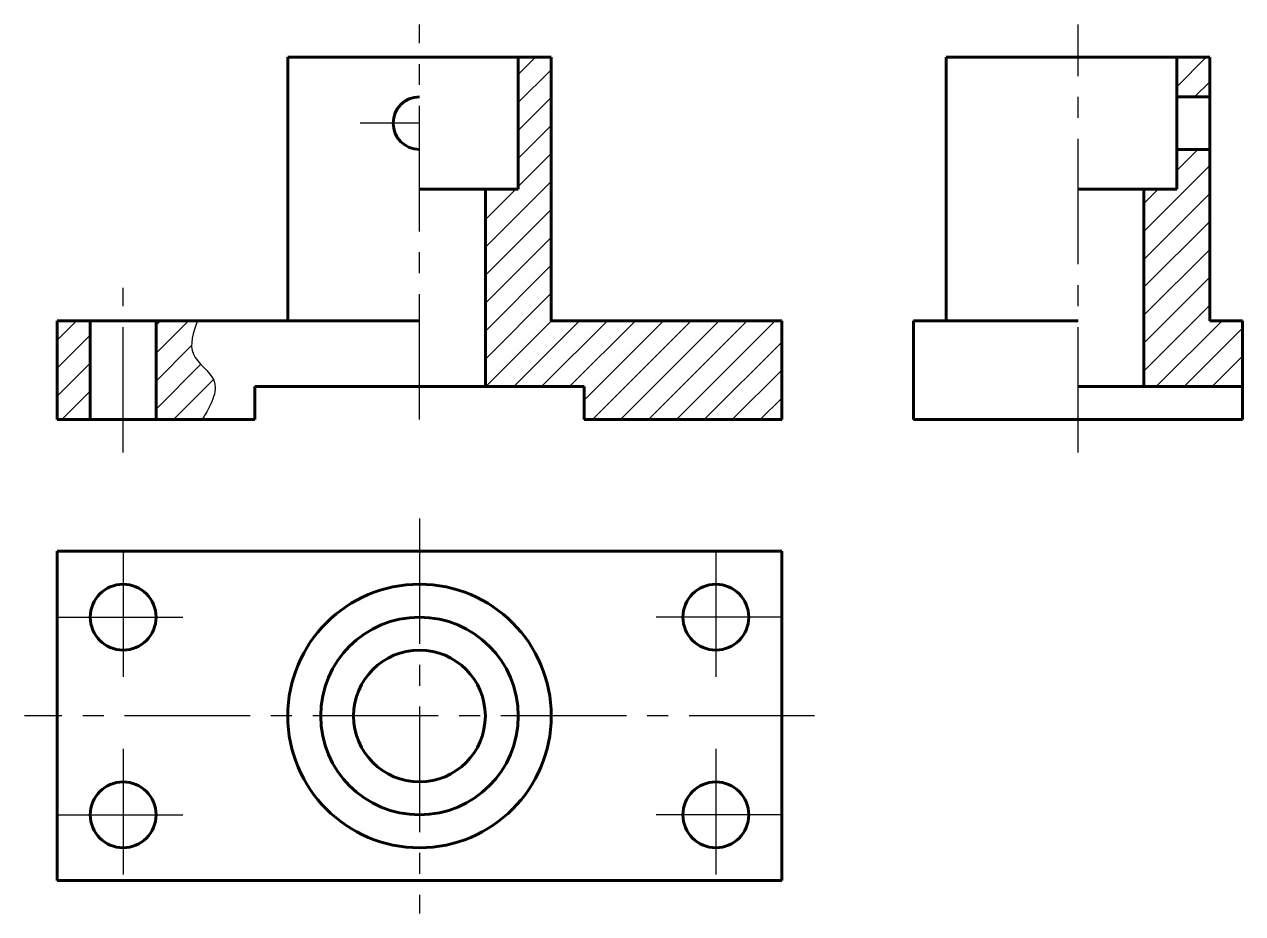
# Model space of a CAD drawing. Extents: x 78 to 263, y 42 to 177.
import ezdxf

# ---------------------------------------------------------------- set-up
doc = ezdxf.new("R2010")
doc.units = 0
doc.linetypes.add('CENTER2', pattern=[28.575, 19.05, -3.175, 3.175, -3.175])
for name, color, linetype, lineweight in [('OSI', 2, 'CENTER2', 30), ('OSN', 3, 'CONTINUOUS', 60), ('TONK', 6, 'CONTINUOUS', 30)]:
    doc.layers.add(name, color=color, linetype=linetype, lineweight=lineweight)
pattern_1 = [(45, (0, 0), (-2.12132, 2.12132), [])]

msp = doc.modelspace()

# ---------------------------------------------------------------- hatches: boundary and pattern name
at = {"layer": 'TONK'}
h = msp.add_hatch(dxfattribs=at)
h.set_pattern_fill('_USER', color=256, scale=3, angle=45, pattern_type=0)
h.set_pattern_definition(pattern_1)
h.paths.add_polyline_path([(157.78, 172.39), (152.78, 172.39), (152.78, 152.39), (147.78, 152.39), (147.78, 122.39), (162.78, 122.39), (162.78, 117.39), (192.78, 117.39), (192.78, 132.39), (157.78, 132.39)])
h = msp.add_hatch(dxfattribs=at)
h.set_pattern_fill('_USER', color=256, scale=3, angle=45, pattern_type=0)
h.set_pattern_definition(pattern_1)
h.paths.add_polyline_path([(257.78, 158.39), (252.78, 158.39), (252.78, 152.39), (247.78, 152.39), (247.78, 122.39), (262.78, 122.39), (262.78, 132.39), (257.78, 132.39)])
h.paths.add_polyline_path([(257.78, 172.39), (252.78, 172.39), (252.78, 166.39), (257.78, 166.39)])
h = msp.add_hatch(dxfattribs=at)
h.set_pattern_fill('_USER', color=256, scale=3, angle=45, pattern_type=0)
h.set_pattern_definition(pattern_1)
h.paths.add_polyline_path([(87.78, 132.39), (82.78, 132.39), (82.78, 117.39), (87.78, 117.39)])
edge = h.paths.add_edge_path()
edge.add_line((97.78, 117.39), (104.78, 117.39))
edge.add_spline(control_points=[(104.78, 117.39), (106.02, 119.51), (108.27, 123.35), (102.17, 127.02), (103.43, 130.59), (104.06, 132.39)], knot_values=[0, 0, 0, 0, 6.220851, 11.259903, 16.356031, 16.356031, 16.356031, 16.356031], degree=3, periodic=0)
edge.add_line((104.06, 132.39), (97.78, 132.39))
edge.add_line((97.78, 132.39), (97.78, 117.39))

# ---------------------------------------------------------------- linework, layer by layer
at = {"layer": 'OSI'}
for p, q in [((137.78, 117.39), (137.78, 177.39)), ((237.78, 112.39), (237.78, 177.39)), ((137.78, 162.39), (128.78, 162.39)), ((92.78, 112.39), (92.78, 137.39)), ((137.78, 102.39), (137.78, 42.39)), ((92.78, 97.39), (92.78, 77.39)), ((182.78, 97.39), (182.78, 77.39)), ((82.78, 87.39), (102.78, 87.39)), ((192.78, 87.39), (172.78, 87.39)), ((197.78, 72.39), (77.78, 72.39)), ((92.78, 67.39), (92.78, 47.39)), ((182.78, 67.39), (182.78, 47.39)), ((82.78, 57.39), (102.78, 57.39)), ((192.78, 57.39), (172.78, 57.39))]:
    msp.add_line(p, q, dxfattribs=at)
at = {"layer": 'OSN'}
for p, q in [((157.78, 172.39), (117.78, 172.39)), ((117.78, 172.39), (117.78, 132.39)), ((152.78, 172.39), (152.78, 152.39)), ((157.78, 132.39), (157.78, 172.39)), ((257.78, 172.39), (217.78, 172.39)), ((217.78, 132.39), (217.78, 172.39)), ((252.78, 172.39), (252.78, 152.39)), ((257.78, 132.39), (257.78, 172.39)), ((252.78, 166.39), (257.78, 166.39)), ((252.78, 158.39), (257.78, 158.39)), ((147.78, 152.39), (137.78, 152.39)), ((152.78, 152.39), (147.78, 152.39)), ((147.78, 152.39), (147.78, 122.39)), ((252.78, 152.39), (237.78, 152.39)), ((247.78, 122.39), (247.78, 152.39)), ((82.78, 117.39), (82.78, 132.39)), ((137.78, 132.39), (82.78, 132.39)), ((87.78, 132.39), (87.78, 117.39)), ((97.78, 132.39), (97.78, 117.39)), ((192.78, 132.39), (157.78, 132.39)), ((192.78, 117.39), (192.78, 132.39)), ((212.78, 132.39), (212.78, 117.39)), ((237.78, 132.39), (212.78, 132.39)), ((262.78, 132.39), (257.78, 132.39)), ((262.78, 117.39), (262.78, 132.39)), ((162.78, 122.39), (112.78, 122.39)), ((112.78, 117.39), (112.78, 122.39)), ((162.78, 117.39), (162.78, 122.39)), ((262.78, 122.39), (237.78, 122.39)), ((82.78, 117.39), (112.78, 117.39)), ((162.78, 117.39), (192.78, 117.39)), ((212.78, 117.39), (262.78, 117.39)), ((82.78, 47.39), (82.78, 97.39)), ((82.78, 97.39), (192.78, 97.39)), ((192.78, 97.39), (192.78, 47.39)), ((192.78, 47.39), (82.78, 47.39)), ((82.78, 47.39), (82.78, 47.39))]:
    msp.add_line(p, q, dxfattribs=at)
for centre, radius in [((92.78, 87.39), 5), ((137.78, 72.39), 20), ((182.78, 87.39), 5), ((137.78, 72.39), 15), ((137.78, 72.39), 10), ((92.78, 57.39), 5), ((182.78, 57.39), 5)]:
    msp.add_circle(centre, radius, dxfattribs=at)
msp.add_arc((137.78, 162.39), 4, 90, 270, dxfattribs=at)
at = {"layer": 'TONK'}
msp.add_spline([(104.06, 132.39), (103.44, 127.33), (106.54, 123.35), (104.78, 117.39)], degree=3, dxfattribs=at)

doc.saveas('drawing.dxf')
